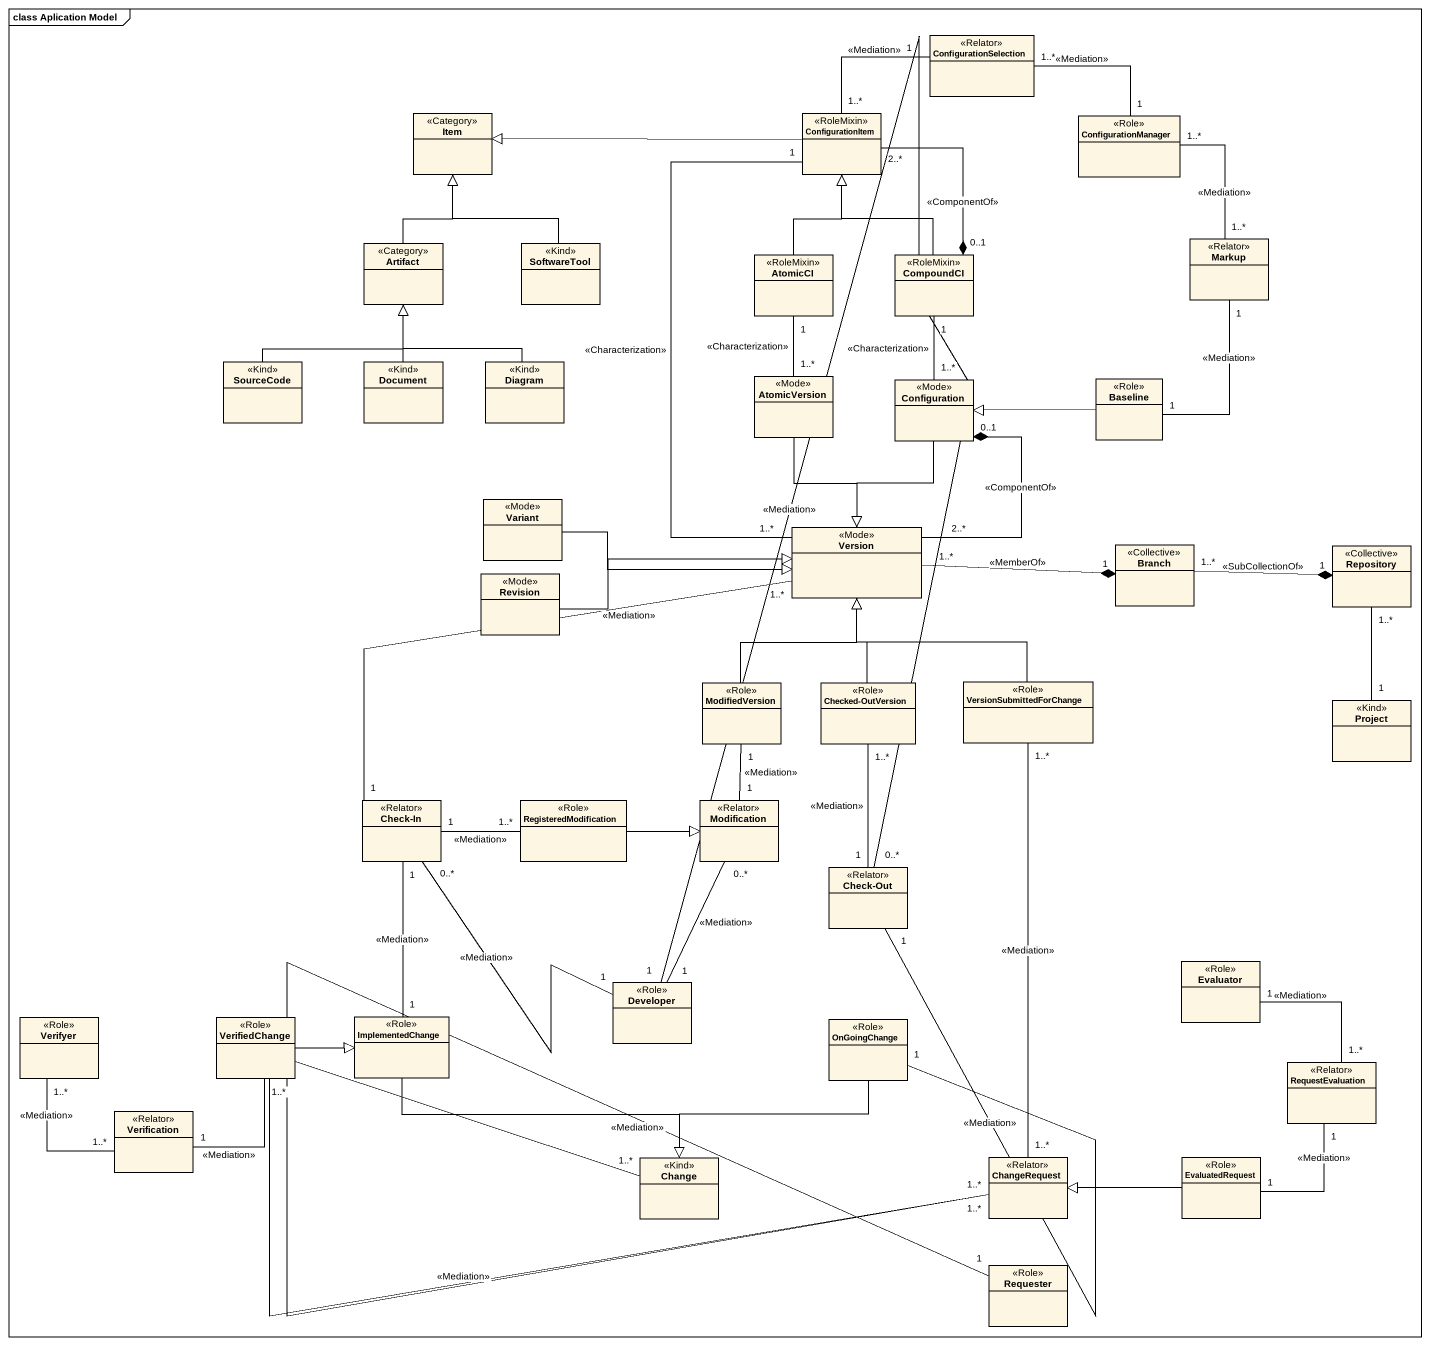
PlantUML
@startuml
mainframe class Aplication Model
hide circle
hide empty members
class ConfigurationSelection <<Relator>>
class Item <<Category>>
class ConfigurationItem <<RoleMixin>>
class ConfigurationManager <<Role>>
class "Artifact" as Artifact_ <<Category>>
class SoftwareTool <<Kind>>
class AtomicCI <<RoleMixin>>
class CompoundCI <<RoleMixin>>
class Markup <<Relator>>
class SourceCode <<Kind>>
class Document <<Kind>>
class Diagram <<Kind>>
class AtomicVersion <<Mode>>
class Configuration <<Mode>>
class Baseline <<Role>>
class Variant <<Mode>>
class Version <<Mode>>
class Revision <<Mode>>
class Branch <<Collective>>
class Repository <<Collective>>
class ModifiedVersion <<Role>>
class "Checked-OutVersion" as Checked_OutVersion <<Role>>
class VersionSubmittedForChange <<Role>>
class Project <<Kind>>
class "Check-In" as Check_In <<Relator>>
class RegisteredModification <<Role>>
class Modification <<Relator>>
class "Check-Out" as Check_Out <<Relator>>
class Evaluator <<Role>>
class Developer <<Role>>
class Verifyer <<Role>>
class VerifiedChange <<Role>>
class ImplementedChange <<Role>>
class OnGoingChange <<Role>>
class RequestEvaluation <<Relator>>
class Verification <<Relator>>
class Change <<Kind>>
class ChangeRequest <<Relator>>
class EvaluatedRequest <<Role>>
class Requester <<Role>>
ConfigurationSelection "1" -left- "1..*" ConfigurationItem : <<Mediation>>
ConfigurationSelection "1..*" -right- "1" ConfigurationManager : <<Mediation>>
ConfigurationItem -left-|> Item
ConfigurationManager "1..*" -- "1..*" Markup : <<Mediation>>
Artifact_ -up-|> Item
SoftwareTool -up-|> Item
AtomicCI -up-|> ConfigurationItem
CompoundCI "0..1" *-up- "2..*" ConfigurationItem : <<ComponentOf>>
CompoundCI -up-|> ConfigurationItem
Markup "1" -- "1" Baseline : <<Mediation>>
SourceCode -up-|> Artifact_
Document -up-|> Artifact_
Diagram -up-|> Artifact_
AtomicVersion "1..*" -up- "1" AtomicCI : <<Characterization>>
AtomicVersion --|> Version
Configuration "1..*" -up- "1" CompoundCI : <<Characterization>>
Configuration --|> Version
Configuration "0..1" *-- "2..*" Version : <<ComponentOf>>
Baseline -left-|> Configuration
Variant -right-|> Version
Version "1..*" -up- "1" ConfigurationItem : <<Characterization>>
Version "1..*" -left- "1" Check_In : <<Mediation>>
Revision -right-|> Version
Branch "1" *-left- "1..*" Version : <<MemberOf>>
Repository "1" *-left- "1..*" Branch : <<SubCollectionOf>>
ModifiedVersion -up-|> Version
Checked_OutVersion -up-|> Version
VersionSubmittedForChange -up-|> Version
Project "1" -up- "1..*" Repository
Check_In "1" -right- "1..*" RegisteredModification : <<Mediation>>
Check_In "0..*" -- "1" Developer : <<Mediation>>
Check_In "1" -- "1" ImplementedChange : <<Mediation>>
RegisteredModification -right-|> Modification
Modification "1" -up- "1" ModifiedVersion : <<Mediation>>
Modification "0..*" -- "1" Developer : <<Mediation>>
Check_Out "1" -up- "1..*" Checked_OutVersion : <<Mediation>>
Check_Out "0..*" -left- "1" Developer : <<Mediation>>
Check_Out "1" -- "1" OnGoingChange : <<Mediation>>
Verifyer "1..*" -- "1..*" Verification : <<Mediation>>
VerifiedChange -right-|> ImplementedChange
ImplementedChange -right-|> Change
OnGoingChange --|> Change
RequestEvaluation "1..*" -up- "1" Evaluator : <<Mediation>>
Verification "1" -up- "1..*" VerifiedChange : <<Mediation>>
ChangeRequest "1..*" -up- "1..*" VersionSubmittedForChange : <<Mediation>>
ChangeRequest "1..*" -left- "1..*" Change : <<Mediation>>
ChangeRequest "1..*" -- "1" Requester : <<Mediation>>
EvaluatedRequest "1" -up- "1" RequestEvaluation : <<Mediation>>
EvaluatedRequest -left-|> ChangeRequest
@enduml
